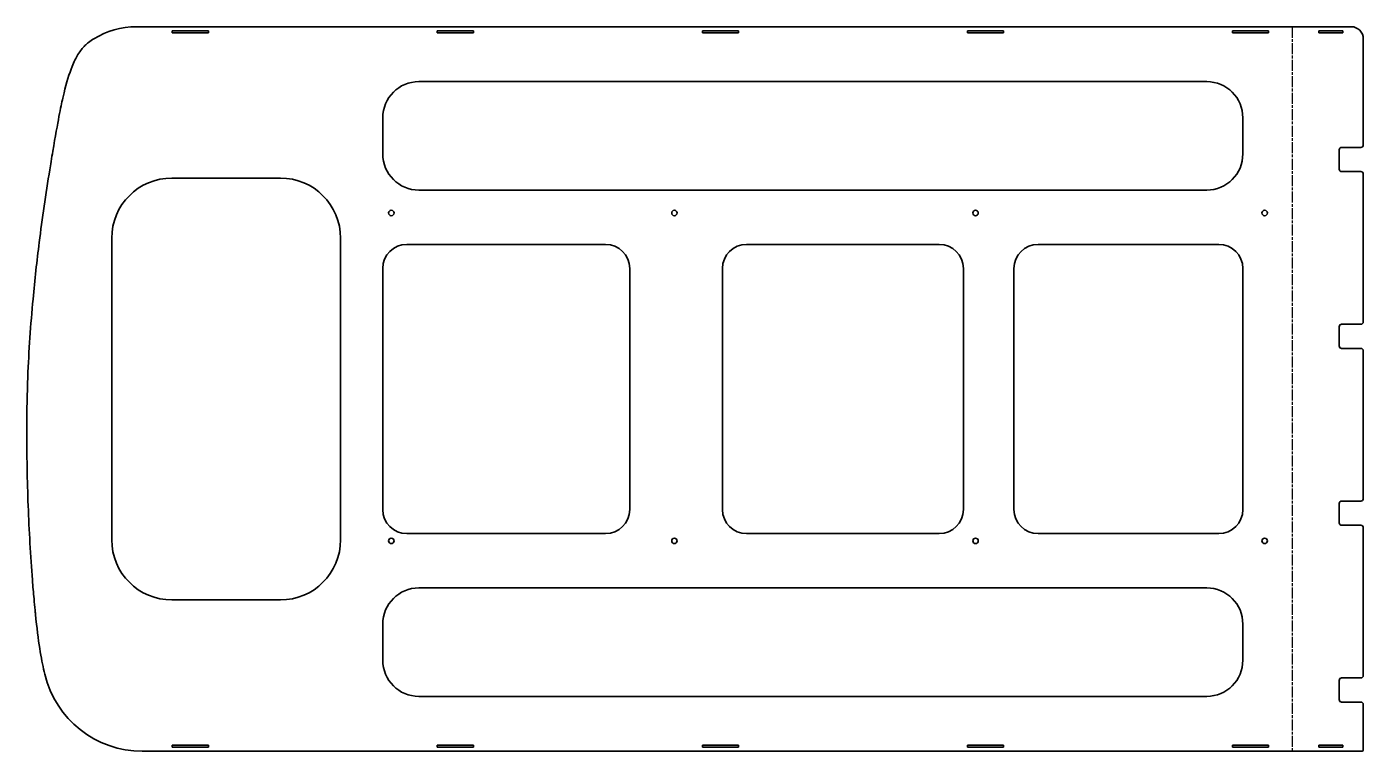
# Model space of a CAD drawing. Header units: inches. Extents: x 0 to 1109, y 0 to 601.
import ezdxf

# ---------------------------------------------------------------- set-up
doc = ezdxf.new("R2010")
doc.units = ezdxf.units.IN
doc.header["$MEASUREMENT"] = 0
doc.linetypes.add('Chain', pattern=[13.68, 9.12, -1.14, 2.28, -1.14])
doc.layers.add('Bend Centerline (ANSI)', color=7, linetype='Chain', lineweight=25)
doc.layers.add('Visible (ANSI)', color=7, linetype='Continuous', lineweight=35)

# ---------------------------------------------------------------- blocks, each defined once
blk = doc.blocks.new('GLD-V003-SPBRFRGD002_Chapas Fibra Sujección_GLD-V003-SPBRFRGD002 (Desplegada)')
at = {"layer": 'Bend Centerline (ANSI)'}
blk.add_line((495.7, 300.5), (495.7, -300.5), dxfattribs=at)
at = {"layer": 'Visible (ANSI)'}
for p, q in [((-463.8, 300.5), (544.8, 300.5)), ((-433.9, 297.1), (-403.8, 297.1)), ((-433.9, 295.5), (-433.9, 297.1)), ((-403.8, 295.5), (-433.9, 295.5)), ((-403.8, 297.1), (-403.8, 295.5)), ((-213.9, 297.1), (-183.8, 297.1)), ((-213.9, 295.5), (-213.9, 297.1)), ((-183.8, 295.5), (-213.9, 295.5)), ((-183.8, 297.1), (-183.8, 295.5)), ((6.1, 297.1), (36.2, 297.1)), ((6.1, 295.5), (6.1, 297.1)), ((36.2, 295.5), (6.1, 295.5)), ((36.2, 297.1), (36.2, 295.5)), ((226.1, 297.1), (256.2, 297.1)), ((226.1, 295.5), (226.1, 297.1)), ((256.2, 295.5), (226.1, 295.5)), ((256.2, 297.1), (256.2, 295.5)), ((446.1, 297.1), (476.2, 297.1)), ((446.1, 295.5), (446.1, 297.1)), ((476.2, 295.5), (446.1, 295.5)), ((476.2, 297.1), (476.2, 295.5)), ((517.8, 297.1), (537.9, 297.1)), ((517.8, 295.5), (517.8, 297.1)), ((537.9, 295.5), (517.8, 295.5)), ((537.9, 297.1), (537.9, 295.5)), ((554.8, 290.5), (554.8, 202.4)), ((-229.2, 255), (424.8, 255)), ((-259.2, 195), (-259.2, 225)), ((454.8, 225), (454.8, 195)), ((536.8, 200.4), (552.8, 200.4)), ((534.8, 182.4), (534.8, 198.4)), ((552.8, 180.4), (536.8, 180.4)), ((554.8, 178.4), (554.8, 55.7)), ((-434.2, 175), (-344.2, 175)), ((424.8, 165), (-229.2, 165)), ((-484.2, -125), (-484.2, 125)), ((-294.2, 125), (-294.2, -125)), ((-239.2, 120), (-74.2, 120)), ((42.8, 120), (202.8, 120)), ((284.8, 120), (434.8, 120)), ((-259.2, -100), (-259.2, 100)), ((-54.2, 100), (-54.2, -100)), ((22.8, -100), (22.8, 100)), ((222.8, 100), (222.8, -100)), ((264.8, -100), (264.8, 100)), ((454.8, 100), (454.8, -100)), ((534.8, 35.7), (534.8, 51.7)), ((536.8, 53.7), (552.8, 53.7)), ((552.8, 33.7), (536.8, 33.7)), ((554.8, 31.7), (554.8, -91)), ((534.8, -111), (534.8, -95)), ((536.8, -93), (552.8, -93)), ((-74.2, -120), (-239.2, -120)), ((202.8, -120), (42.8, -120)), ((434.8, -120), (284.8, -120)), ((552.8, -113), (536.8, -113)), ((554.8, -115), (554.8, -237.7)), ((-229.2, -165), (424.8, -165)), ((-344.2, -175), (-434.2, -175)), ((-259.2, -225), (-259.2, -195)), ((454.8, -195), (454.8, -225)), ((534.8, -257.7), (534.8, -241.7)), ((536.8, -239.7), (552.8, -239.7)), ((424.8, -255), (-229.2, -255)), ((552.8, -259.7), (536.8, -259.7)), ((554.8, -261.7), (554.8, -299.5)), ((-433.9, -295.5), (-403.8, -295.5)), ((-433.9, -297.1), (-433.9, -295.5)), ((-403.8, -297.1), (-433.9, -297.1)), ((-403.8, -295.5), (-403.8, -297.1)), ((-213.9, -295.5), (-183.8, -295.5)), ((-213.9, -297.1), (-213.9, -295.5)), ((-183.8, -297.1), (-213.9, -297.1)), ((-183.8, -295.5), (-183.8, -297.1)), ((6.1, -295.5), (36.2, -295.5)), ((6.1, -297.1), (6.1, -295.5)), ((36.2, -297.1), (6.1, -297.1)), ((36.2, -295.5), (36.2, -297.1)), ((226.1, -295.5), (256.2, -295.5)), ((226.1, -297.1), (226.1, -295.5)), ((256.2, -297.1), (226.1, -297.1)), ((256.2, -295.5), (256.2, -297.1)), ((446.1, -295.5), (476.2, -295.5)), ((446.1, -297.1), (446.1, -295.5)), ((476.2, -297.1), (446.1, -297.1)), ((476.2, -295.5), (476.2, -297.1)), ((517.8, -295.5), (537.9, -295.5)), ((517.8, -297.1), (517.8, -295.5)), ((537.9, -297.1), (517.8, -297.1)), ((537.9, -295.5), (537.9, -297.1)), ((553.8, -300.5), (-458.8, -300.5))]:
    blk.add_line(p, q, dxfattribs=at)
for centre in [(-252.1, 146), (-17.1, 146), (232.9, 146), (472.9, 146), (-252.1, -126), (-17.1, -126), (232.9, -126), (472.9, -126)]:
    blk.add_circle(centre, 2.25, dxfattribs=at)
for centre, radius, start, end in [((-463.8, 233.5), 67, 90, 121.7437), ((-229.2, 225), 30, 90, 180), ((424.8, 225), 30, 0, 90), ((536.8, 198.4), 2, 90, 180), ((-229.2, 195), 30, 180, 270), ((424.8, 195), 30, 270, 0), ((536.8, 182.4), 2, 180, 270), ((-434.2, 125), 50, 90, 180), ((-344.2, 125), 50, 0, 90), ((-239.2, 100), 20, 90, 180), ((-74.2, 100), 20, 360, 90), ((42.8, 100), 20, 90, 180), ((202.8, 100), 20, 360, 90), ((284.8, 100), 20, 90, 180), ((434.8, 100), 20, 360, 90), ((536.8, 51.7), 2, 90, 180), ((536.8, 35.7), 2, 180, 270), ((536.8, -95), 2, 90, 180), ((-239.2, -100), 20, 180, 270), ((-74.2, -100), 20, 270, 0), ((42.8, -100), 20, 180, 270), ((202.8, -100), 20, 270, 0), ((284.8, -100), 20, 180, 270), ((434.8, -100), 20, 270, 0), ((536.8, -111), 2, 180, 270), ((-434.2, -125), 50, 180, 270), ((-344.2, -125), 50, 270, 0), ((-229.2, -195), 30, 90, 180), ((424.8, -195), 30, 360, 90), ((-229.2, -225), 30, 180, 270), ((424.8, -225), 30, 270, 0), ((-458.8, -217.5), 83, 193.248, 270), ((536.8, -241.7), 2, 90, 180), ((536.8, -257.7), 2, 180, 270)]:
    blk.add_arc(centre, radius, start, end, dxfattribs=at)
at = {"layer": 'Visible (ANSI)', "extrusion": (0, 0, -1)}
for centre, radius, start, end in [((-544.8, 290.5), 10, 90, 180), ((-552.8, 202.4), 2, 180, 270), ((-552.8, 178.4), 2, 90, 180), ((-552.8, 55.7), 2, 180, 270), ((-552.8, 31.7), 2, 90, 180), ((-552.8, -91), 2, 180, 270), ((-552.8, -115), 2, 90, 180), ((-552.8, -237.7), 2, 180, 270), ((-552.8, -261.7), 2, 90, 180), ((-553.8, -299.5), 1, 180, 270)]:
    blk.add_arc(centre, radius, start, end, dxfattribs=at)
at = {"layer": 'Visible (ANSI)'}
blk.add_open_spline([(-499.1, 290.5), (-500.6, 289.6), (-502.1, 288.6), (-503.5, 287.5), (-504.5, 286.7), (-505.5, 285.8), (-506.4, 284.9), (-508.4, 282.9), (-510.3, 280.4), (-512.2, 277.4), (-513.9, 274.6), (-515.5, 271.3), (-517, 267.6), (-519.5, 261.5), (-521.7, 254.3), (-523.8, 245.7), (-524.1, 244.3), (-524.5, 242.8), (-524.8, 241.2), (-526.5, 233.7), (-528.8, 222.8), (-533.1, 197.2), (-533.6, 194.5), (-534, 191.6), (-534.5, 188.6), (-534.9, 186.3), (-535.3, 184.1), (-535.6, 181.9), (-538.9, 161.5), (-541.8, 141.7), (-544.4, 121.5), (-546.3, 106.2), (-548, 90.6), (-549.5, 74.6), (-551.5, 53.5), (-553, 31.8), (-553.9, 9.8), (-554.4, -3.8), (-554.6, -17.6), (-554.7, -31.4), (-554.8, -42.7), (-554.7, -54), (-554.4, -65.6), (-554.1, -86.2), (-553.2, -107.4), (-552.1, -128), (-551.5, -138.3), (-550.8, -148.5), (-550, -158.4), (-549.6, -163.7), (-549.2, -168.9), (-548.7, -174.1), (-548.4, -177.3), (-548.1, -180.4), (-547.8, -183.4), (-547.7, -184.6), (-547.6, -185.7), (-547.5, -186.8), (-545.2, -209.6), (-542.8, -224.1), (-540.2, -234.3), (-540, -235.1), (-539.8, -235.8), (-539.6, -236.5)], degree=3, knots=[-2842.149575, -2842.149575, -2842.149575, -2842.149575, -2739.33305, -2739.33305, -2739.33305, -2669.474982, -2669.474982, -2669.474982, -2516.629585, -2516.629585, -2516.629585, -2372.514874, -2372.514874, -2372.514874, -2133.477576, -2133.477576, -2133.477576, -2092.69162, -2092.69162, -2092.69162, -1894.440278, -1894.440278, -1894.440278, -1873.410887, -1873.410887, -1873.410887, -1858.151683, -1858.151683, -1858.151683, -1716.901245, -1716.901245, -1716.901245, -1609.257652, -1609.257652, -1609.257652, -1466.424457, -1466.424457, -1466.424457, -1378.042858, -1378.042858, -1378.042858, -1304.893051, -1304.893051, -1304.893051, -1175.275664, -1175.275664, -1175.275664, -1110.46697, -1110.46697, -1110.46697, -1075.788324, -1075.788324, -1075.788324, -1053.911522, -1053.911522, -1053.911522, -1045.658277, -1045.658277, -1045.658277, -872.385755, -872.385755, -872.385755, -859.309926, -859.309926, -859.309926, -859.309926], dxfattribs=at)

msp = doc.modelspace()

# ---------------------------------------------------------------- block references
msp.add_blockref('GLD-V003-SPBRFRGD002_Chapas Fibra Sujección_GLD-V003-SPBRFRGD002 (Desplegada)', (554.7, 300.5))

doc.saveas('drawing.dxf')
